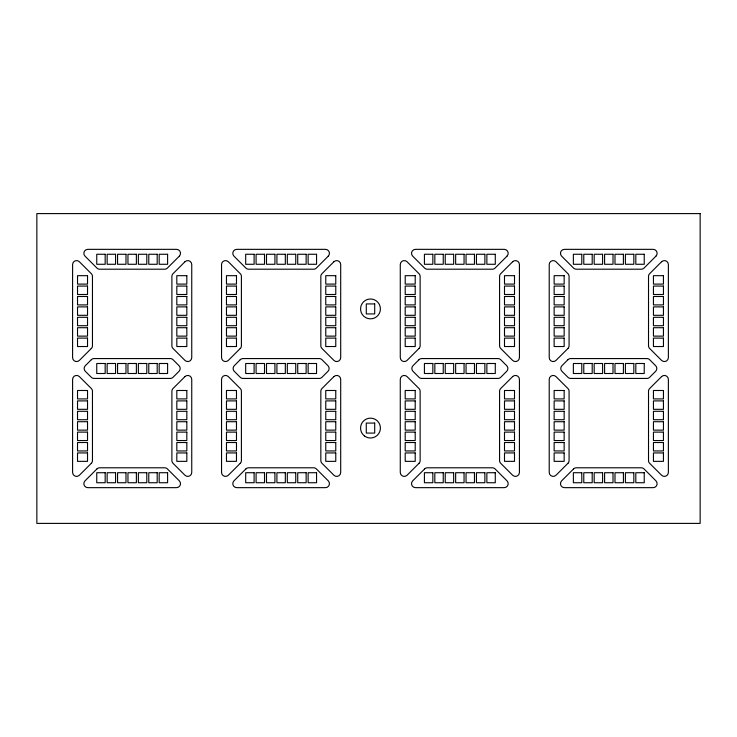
<?xml version="1.0" encoding="UTF-8"?>
<svg xmlns="http://www.w3.org/2000/svg" width="737" height="737" viewBox="0 0 737 737"><rect width="100%" height="100%" fill="white"/><g stroke="black" fill="none" stroke-linecap="round" stroke-linejoin="round"><path stroke-width="1.11" d="M179.358 256.126L167.437 268.038A3.971 3.971 0 0 1 164.627 269.208L99.716 269.208A3.971 3.971 0 0 1 96.906 268.038L84.995 256.126A3.971 3.971 0 0 1 87.804 249.346L176.548 249.346A3.971 3.971 0 0 1 179.358 256.126M91.296 348.5L79.375 360.411A3.971 3.971 0 0 1 72.594 357.611L72.594 264.546A3.971 3.971 0 0 1 79.375 261.746L91.296 273.657A3.971 3.971 0 0 1 92.457 276.467L92.457 345.69A3.971 3.971 0 0 1 91.296 348.5M185.005 261.709L173.057 273.657A3.971 3.971 0 0 0 171.896 276.467L171.896 345.69A3.971 3.971 0 0 0 173.057 348.5L184.969 360.411A3.971 3.971 0 0 0 191.749 357.611L191.749 264.592A3.971 3.971 0 0 0 185.005 261.709M91.296 359.73L85.335 365.69A3.971 3.971 0 0 0 85.335 371.31L91.296 377.27A3.971 3.971 0 0 0 94.106 378.431L170.247 378.431A3.971 3.971 0 0 0 173.057 377.27L179.017 371.31A3.971 3.971 0 0 0 179.017 365.69L173.057 359.73A3.971 3.971 0 0 0 170.247 358.569L94.106 358.569A3.971 3.971 0 0 0 91.296 359.73M91.296 463.343L79.375 475.254A3.971 3.971 0 0 1 72.594 472.454L72.594 379.389A3.971 3.971 0 0 1 79.375 376.589L91.296 388.5A3.971 3.971 0 0 1 92.457 391.31L92.457 460.533A3.971 3.971 0 0 1 91.296 463.343M184.969 376.589L173.057 388.5A3.971 3.971 0 0 0 171.896 391.31L171.896 460.533A3.971 3.971 0 0 0 173.057 463.343L184.969 475.254A3.971 3.971 0 0 0 191.749 472.454L191.749 379.389A3.971 3.971 0 0 0 184.969 376.589M96.906 468.962L84.995 480.874A3.971 3.971 0 0 0 87.804 487.654L176.548 487.654A3.971 3.971 0 0 0 179.358 480.874L167.437 468.962A3.971 3.971 0 0 0 164.627 467.792L99.716 467.792A3.971 3.971 0 0 0 96.906 468.962M328.297 256.126L316.385 268.038A3.971 3.971 0 0 1 313.575 269.208L248.664 269.208A3.971 3.971 0 0 1 245.854 268.038L233.942 256.126A3.971 3.971 0 0 1 236.743 249.346L325.487 249.346A3.971 3.971 0 0 1 328.297 256.126M240.234 348.5L228.323 360.411A3.971 3.971 0 0 1 221.542 357.611L221.542 264.546A3.971 3.971 0 0 1 228.323 261.746L240.234 273.657A3.971 3.971 0 0 1 241.404 276.467L241.404 345.69A3.971 3.971 0 0 1 240.234 348.5M333.944 261.709L322.005 273.657A3.971 3.971 0 0 0 320.835 276.467L320.835 345.69A3.971 3.971 0 0 0 322.005 348.5L333.916 360.411A3.971 3.971 0 0 0 340.697 357.611L340.697 264.592A3.971 3.971 0 0 0 333.944 261.709M240.234 359.73L234.283 365.69A3.971 3.971 0 0 0 234.283 371.31L240.234 377.27A3.971 3.971 0 0 0 243.044 378.431L319.195 378.431A3.971 3.971 0 0 0 322.005 377.27L327.956 371.31A3.971 3.971 0 0 0 327.956 365.69L322.005 359.73A3.971 3.971 0 0 0 319.195 358.569L243.044 358.569A3.971 3.971 0 0 0 240.234 359.73M240.234 463.343L228.323 475.254A3.971 3.971 0 0 1 221.542 472.454L221.542 379.389A3.971 3.971 0 0 1 228.323 376.589L240.234 388.5A3.971 3.971 0 0 1 241.404 391.31L241.404 460.533A3.971 3.971 0 0 1 240.234 463.343M333.916 376.589L322.005 388.5A3.971 3.971 0 0 0 320.835 391.31L320.835 460.533A3.971 3.971 0 0 0 322.005 463.343L333.916 475.254A3.971 3.971 0 0 0 340.697 472.454L340.697 379.389A3.971 3.971 0 0 0 333.916 376.589M245.854 468.962L233.942 480.874A3.971 3.971 0 0 0 236.743 487.654L325.487 487.654A3.971 3.971 0 0 0 328.297 480.874L316.385 468.962A3.971 3.971 0 0 0 313.575 467.792L248.664 467.792A3.971 3.971 0 0 0 245.854 468.962M507.038 256.126L495.117 268.038A3.971 3.971 0 0 1 492.307 269.208L427.396 269.208A3.971 3.971 0 0 1 424.586 268.038L412.674 256.126A3.971 3.971 0 0 1 415.484 249.346L504.228 249.346A3.971 3.971 0 0 1 507.038 256.126M418.975 348.5L407.054 360.411A3.971 3.971 0 0 1 400.274 357.611L400.274 264.546A3.971 3.971 0 0 1 407.054 261.746L418.975 273.657A3.971 3.971 0 0 1 420.136 276.467L420.136 345.69A3.971 3.971 0 0 1 418.975 348.5M512.685 261.709L500.736 273.657A3.971 3.971 0 0 0 499.575 276.467L499.575 345.69A3.971 3.971 0 0 0 500.736 348.5L512.648 360.411A3.971 3.971 0 0 0 519.428 357.611L519.428 264.592A3.971 3.971 0 0 0 512.685 261.709M418.975 359.73L413.015 365.69A3.971 3.971 0 0 0 413.015 371.31L418.975 377.27A3.971 3.971 0 0 0 421.776 378.431L497.926 378.431A3.971 3.971 0 0 0 500.736 377.27L506.697 371.31A3.971 3.971 0 0 0 506.697 365.69L500.736 359.73A3.971 3.971 0 0 0 497.926 358.569L421.776 358.569A3.971 3.971 0 0 0 418.975 359.73M418.975 463.343L407.054 475.254A3.971 3.971 0 0 1 400.274 472.454L400.274 379.389A3.971 3.971 0 0 1 407.054 376.589L418.975 388.5A3.971 3.971 0 0 1 420.136 391.31L420.136 460.533A3.971 3.971 0 0 1 418.975 463.343M512.648 376.589L500.736 388.5A3.971 3.971 0 0 0 499.575 391.31L499.575 460.533A3.971 3.971 0 0 0 500.736 463.343L512.648 475.254A3.971 3.971 0 0 0 519.428 472.454L519.428 379.389A3.971 3.971 0 0 0 512.648 376.589M424.586 468.962L412.674 480.874A3.971 3.971 0 0 0 415.484 487.654L504.228 487.654A3.971 3.971 0 0 0 507.038 480.874L495.117 468.962A3.971 3.971 0 0 0 492.307 467.792L427.396 467.792A3.971 3.971 0 0 0 424.586 468.962M655.976 256.126L644.064 268.038A3.971 3.971 0 0 1 641.254 269.208L576.343 269.208A3.971 3.971 0 0 1 573.533 268.038L561.612 256.126A3.971 3.971 0 0 1 564.422 249.346L653.166 249.346A3.971 3.971 0 0 1 655.976 256.126M567.914 348.5L556.002 360.411A3.971 3.971 0 0 1 549.222 357.611L549.222 264.546A3.971 3.971 0 0 1 556.002 261.746L567.914 273.657A3.971 3.971 0 0 1 569.075 276.467L569.075 345.69A3.971 3.971 0 0 1 567.914 348.5M661.623 261.709L649.675 273.657A3.971 3.971 0 0 0 648.514 276.467L648.514 345.69A3.971 3.971 0 0 0 649.675 348.5L661.596 360.411A3.971 3.971 0 0 0 668.376 357.611L668.376 264.592A3.971 3.971 0 0 0 661.623 261.709M567.914 359.73L561.953 365.69A3.971 3.971 0 0 0 561.953 371.31L567.914 377.27A3.971 3.971 0 0 0 570.724 378.431L646.874 378.431A3.971 3.971 0 0 0 649.675 377.27L655.635 371.31A3.971 3.971 0 0 0 655.635 365.69L649.675 359.73A3.971 3.971 0 0 0 646.874 358.569L570.724 358.569A3.971 3.971 0 0 0 567.914 359.73M567.914 463.343L556.002 475.254A3.971 3.971 0 0 1 549.222 472.454L549.222 379.389A3.971 3.971 0 0 1 556.002 376.589L567.914 388.5A3.971 3.971 0 0 1 569.075 391.31L569.075 460.533A3.971 3.971 0 0 1 567.914 463.343M661.596 376.589L649.675 388.5A3.971 3.971 0 0 0 648.514 391.31L648.514 460.533A3.971 3.971 0 0 0 649.675 463.343L661.596 475.254A3.971 3.971 0 0 0 668.376 472.454L668.376 379.389A3.971 3.971 0 0 0 661.596 376.589M573.533 468.962L561.612 480.874A3.971 3.971 0 0 0 564.422 487.654L653.166 487.654A3.971 3.971 0 0 0 655.976 480.874L644.064 468.962A3.971 3.971 0 0 0 641.254 467.792L576.343 467.792A3.971 3.971 0 0 0 573.533 468.962M700.15 213.601L36.85 213.601L36.85 523.399L700.15 523.399L700.15 213.601M105.17 254.265L96.75 254.265L96.75 264.279L105.17 264.279L105.17 254.265M115.571 254.265L107.151 254.265L107.151 264.279L115.571 264.279L115.571 254.265M125.981 254.265L117.561 254.265L117.561 264.279L125.981 264.279L125.981 254.265M136.382 254.265L127.962 254.265L127.962 264.279L136.382 264.279L136.382 254.265M146.792 254.265L138.372 254.265L138.372 264.279L146.792 264.279L146.792 254.265M157.193 254.265L148.773 254.265L148.773 264.279L157.193 264.279L157.193 254.265M167.603 254.265L159.183 254.265L159.183 264.279L167.603 264.279L167.603 254.265M254.108 254.265L245.688 254.265L245.688 264.279L254.108 264.279L254.108 254.265M264.519 254.265L256.098 254.265L256.098 264.279L264.519 264.279L264.519 254.265M274.919 254.265L266.499 254.265L266.499 264.279L274.919 264.279L274.919 254.265M285.33 254.265L276.909 254.265L276.909 264.279L285.33 264.279L285.33 254.265M295.74 254.265L287.319 254.265L287.319 264.279L295.74 264.279L295.74 254.265M306.141 254.265L297.72 254.265L297.72 264.279L306.141 264.279L306.141 254.265M316.551 254.265L308.13 254.265L308.13 264.279L316.551 264.279L316.551 254.265M432.84 254.265L424.42 254.265L424.42 264.279L432.84 264.279L432.84 254.265M443.25 254.265L434.83 254.265L434.83 264.279L443.25 264.279L443.25 254.265M453.66 254.265L445.24 254.265L445.24 264.279L453.66 264.279L453.66 254.265M464.061 254.265L455.641 254.265L455.641 264.279L464.061 264.279L464.061 254.265M474.471 254.265L466.051 254.265L466.051 264.279L474.471 264.279L474.471 254.265M484.872 254.265L476.452 254.265L476.452 264.279L484.872 264.279L484.872 254.265M495.282 254.265L486.862 254.265L486.862 264.279L495.282 264.279L495.282 254.265M581.788 254.265L573.368 254.265L573.368 264.279L581.788 264.279L581.788 254.265M592.198 254.265L583.778 254.265L583.778 264.279L592.198 264.279L592.198 254.265M602.599 254.265L594.179 254.265L594.179 264.279L602.599 264.279L602.599 254.265M613.009 254.265L604.589 254.265L604.589 264.279L613.009 264.279L613.009 254.265M623.41 254.265L614.99 254.265L614.99 264.279L623.41 264.279L623.41 254.265M633.82 254.265L625.4 254.265L625.4 264.279L633.82 264.279L633.82 254.265M644.23 254.265L635.81 254.265L635.81 264.279L644.23 264.279L644.23 254.265M87.528 275.675L77.523 275.675L77.523 284.095L87.528 284.095L87.528 275.675M186.83 275.675L176.816 275.675L176.816 284.095L186.83 284.095L186.83 275.675M236.476 275.675L226.471 275.675L226.471 284.095L236.476 284.095L236.476 275.675M335.768 275.675L325.763 275.675L325.763 284.095L335.768 284.095L335.768 275.675M415.207 275.675L405.203 275.675L405.203 284.095L415.207 284.095L415.207 275.675M514.509 275.675L504.495 275.675L504.495 284.095L514.509 284.095L514.509 275.675M564.155 275.675L554.141 275.675L554.141 284.095L564.155 284.095L564.155 275.675M663.447 275.675L653.443 275.675L653.443 284.095L663.447 284.095L663.447 275.675M87.528 286.076L77.523 286.076L77.523 294.496L87.528 294.496L87.528 286.076M186.83 286.076L176.816 286.076L176.816 294.496L186.83 294.496L186.83 286.076M236.476 286.076L226.471 286.076L226.471 294.496L236.476 294.496L236.476 286.076M335.768 286.076L325.763 286.076L325.763 294.496L335.768 294.496L335.768 286.076M415.207 286.076L405.203 286.076L405.203 294.496L415.207 294.496L415.207 286.076M514.509 286.076L504.495 286.076L504.495 294.496L514.509 294.496L514.509 286.076M564.155 286.076L554.141 286.076L554.141 294.496L564.155 294.496L564.155 286.076M663.447 286.076L653.443 286.076L653.443 294.496L663.447 294.496L663.447 286.076M87.528 296.486L77.523 296.486L77.523 304.906L87.528 304.906L87.528 296.486M186.83 296.486L176.816 296.486L176.816 304.906L186.83 304.906L186.83 296.486M236.476 296.486L226.471 296.486L226.471 304.906L236.476 304.906L236.476 296.486M335.768 296.486L325.763 296.486L325.763 304.906L335.768 304.906L335.768 296.486M415.207 296.486L405.203 296.486L405.203 304.906L415.207 304.906L415.207 296.486M514.509 296.486L504.495 296.486L504.495 304.906L514.509 304.906L514.509 296.486M564.155 296.486L554.141 296.486L554.141 304.906L564.155 304.906L564.155 296.486M663.447 296.486L653.443 296.486L653.443 304.906L663.447 304.906L663.447 296.486M374.7 303.92L366.28 303.92L366.28 313.925L374.7 313.925L374.7 303.92M87.528 306.887L77.523 306.887L77.523 315.307L87.528 315.307L87.528 306.887M186.83 306.887L176.816 306.887L176.816 315.307L186.83 315.307L186.83 306.887M236.476 306.887L226.471 306.887L226.471 315.307L236.476 315.307L236.476 306.887M335.768 306.887L325.763 306.887L325.763 315.307L335.768 315.307L335.768 306.887M415.207 306.887L405.203 306.887L405.203 315.307L415.207 315.307L415.207 306.887M514.509 306.887L504.495 306.887L504.495 315.307L514.509 315.307L514.509 306.887M564.155 306.887L554.141 306.887L554.141 315.307L564.155 315.307L564.155 306.887M663.447 306.887L653.443 306.887L653.443 315.307L663.447 315.307L663.447 306.887M87.528 317.297L77.523 317.297L77.523 325.717L87.528 325.717L87.528 317.297M186.83 317.297L176.816 317.297L176.816 325.717L186.83 325.717L186.83 317.297M236.476 317.297L226.471 317.297L226.471 325.717L236.476 325.717L236.476 317.297M335.768 317.297L325.763 317.297L325.763 325.717L335.768 325.717L335.768 317.297M415.207 317.297L405.203 317.297L405.203 325.717L415.207 325.717L415.207 317.297M514.509 317.297L504.495 317.297L504.495 325.717L514.509 325.717L514.509 317.297M564.155 317.297L554.141 317.297L554.141 325.717L564.155 325.717L564.155 317.297M663.447 317.297L653.443 317.297L653.443 325.717L663.447 325.717L663.447 317.297M87.528 327.707L77.523 327.707L77.523 336.127L87.528 336.127L87.528 327.707M186.83 327.707L176.816 327.707L176.816 336.127L186.83 336.127L186.83 327.707M236.476 327.707L226.471 327.707L226.471 336.127L236.476 336.127L236.476 327.707M335.768 327.707L325.763 327.707L325.763 336.127L335.768 336.127L335.768 327.707M415.207 327.707L405.203 327.707L405.203 336.127L415.207 336.127L415.207 327.707M514.509 327.707L504.495 327.707L504.495 336.127L514.509 336.127L514.509 327.707M564.155 327.707L554.141 327.707L554.141 336.127L564.155 336.127L564.155 327.707M663.447 327.707L653.443 327.707L653.443 336.127L663.447 336.127L663.447 327.707M87.528 338.108L77.523 338.108L77.523 346.528L87.528 346.528L87.528 338.108M186.83 338.108L176.816 338.108L176.816 346.528L186.83 346.528L186.83 338.108M236.476 338.108L226.471 338.108L226.471 346.528L236.476 346.528L236.476 338.108M335.768 338.108L325.763 338.108L325.763 346.528L335.768 346.528L335.768 338.108M415.207 338.108L405.203 338.108L405.203 346.528L415.207 346.528L415.207 338.108M514.509 338.108L504.495 338.108L504.495 346.528L514.509 346.528L514.509 338.108M564.155 338.108L554.141 338.108L554.141 346.528L564.155 346.528L564.155 338.108M663.447 338.108L653.443 338.108L653.443 346.528L663.447 346.528L663.447 338.108M105.17 363.498L96.75 363.498L96.75 373.502L105.17 373.502L105.17 363.498M115.571 363.498L107.151 363.498L107.151 373.502L115.571 373.502L115.571 363.498M125.981 363.498L117.561 363.498L117.561 373.502L125.981 373.502L125.981 363.498M136.382 363.498L127.962 363.498L127.962 373.502L136.382 373.502L136.382 363.498M146.792 363.498L138.372 363.498L138.372 373.502L146.792 373.502L146.792 363.498M157.193 363.498L148.773 363.498L148.773 373.502L157.193 373.502L157.193 363.498M167.603 363.498L159.183 363.498L159.183 373.502L167.603 373.502L167.603 363.498M254.108 363.498L245.688 363.498L245.688 373.502L254.108 373.502L254.108 363.498M264.519 363.498L256.098 363.498L256.098 373.502L264.519 373.502L264.519 363.498M274.919 363.498L266.499 363.498L266.499 373.502L274.919 373.502L274.919 363.498M285.33 363.498L276.909 363.498L276.909 373.502L285.33 373.502L285.33 363.498M295.74 363.498L287.319 363.498L287.319 373.502L295.74 373.502L295.74 363.498M306.141 363.498L297.72 363.498L297.72 373.502L306.141 373.502L306.141 363.498M316.551 363.498L308.13 363.498L308.13 373.502L316.551 373.502L316.551 363.498M432.84 363.498L424.42 363.498L424.42 373.502L432.84 373.502L432.84 363.498M443.25 363.498L434.83 363.498L434.83 373.502L443.25 373.502L443.25 363.498M453.66 363.498L445.24 363.498L445.24 373.502L453.66 373.502L453.66 363.498M464.061 363.498L455.641 363.498L455.641 373.502L464.061 373.502L464.061 363.498M474.471 363.498L466.051 363.498L466.051 373.502L474.471 373.502L474.471 363.498M484.872 363.498L476.452 363.498L476.452 373.502L484.872 373.502L484.872 363.498M495.282 363.498L486.862 363.498L486.862 373.502L495.282 373.502L495.282 363.498M581.788 363.498L573.368 363.498L573.368 373.502L581.788 373.502L581.788 363.498M592.198 363.498L583.778 363.498L583.778 373.502L592.198 373.502L592.198 363.498M602.599 363.498L594.179 363.498L594.179 373.502L602.599 373.502L602.599 363.498M613.009 363.498L604.589 363.498L604.589 373.502L613.009 373.502L613.009 363.498M623.41 363.498L614.99 363.498L614.99 373.502L623.41 373.502L623.41 363.498M633.82 363.498L625.4 363.498L625.4 373.502L633.82 373.502L633.82 363.498M644.23 363.498L635.81 363.498L635.81 373.502L644.23 373.502L644.23 363.498M87.528 390.49L77.523 390.49L77.523 398.91L87.528 398.91L87.528 390.49M186.83 390.49L176.816 390.49L176.816 398.91L186.83 398.91L186.83 390.49M236.476 390.49L226.471 390.49L226.471 398.91L236.476 398.91L236.476 390.49M335.768 390.49L325.763 390.49L325.763 398.91L335.768 398.91L335.768 390.49M415.207 390.49L405.203 390.49L405.203 398.91L415.207 398.91L415.207 390.49M514.509 390.49L504.495 390.49L504.495 398.91L514.509 398.91L514.509 390.49M564.155 390.49L554.141 390.49L554.141 398.91L564.155 398.91L564.155 390.49M663.447 390.49L653.443 390.49L653.443 398.91L663.447 398.91L663.447 390.49M87.528 400.9L77.523 400.9L77.523 409.321L87.528 409.321L87.528 400.9M186.83 400.9L176.816 400.9L176.816 409.321L186.83 409.321L186.83 400.9M236.476 400.9L226.471 400.9L226.471 409.321L236.476 409.321L236.476 400.9M335.768 400.9L325.763 400.9L325.763 409.321L335.768 409.321L335.768 400.9M415.207 400.9L405.203 400.9L405.203 409.321L415.207 409.321L415.207 400.9M514.509 400.9L504.495 400.9L504.495 409.321L514.509 409.321L514.509 400.9M564.155 400.9L554.141 400.9L554.141 409.321L564.155 409.321L564.155 400.9M663.447 400.9L653.443 400.9L653.443 409.321L663.447 409.321L663.447 400.9M87.528 411.301L77.523 411.301L77.523 419.722L87.528 419.722L87.528 411.301M186.83 411.301L176.816 411.301L176.816 419.722L186.83 419.722L186.83 411.301M236.476 411.301L226.471 411.301L226.471 419.722L236.476 419.722L236.476 411.301M335.768 411.301L325.763 411.301L325.763 419.722L335.768 419.722L335.768 411.301M415.207 411.301L405.203 411.301L405.203 419.722L415.207 419.722L415.207 411.301M514.509 411.301L504.495 411.301L504.495 419.722L514.509 419.722L514.509 411.301M564.155 411.301L554.141 411.301L554.141 419.722L564.155 419.722L564.155 411.301M663.447 411.301L653.443 411.301L653.443 419.722L663.447 419.722L663.447 411.301M87.528 421.711L77.523 421.711L77.523 430.132L87.528 430.132L87.528 421.711M186.83 421.711L176.816 421.711L176.816 430.132L186.83 430.132L186.83 421.711M236.476 421.711L226.471 421.711L226.471 430.132L236.476 430.132L236.476 421.711M335.768 421.711L325.763 421.711L325.763 430.132L335.768 430.132L335.768 421.711M415.207 421.711L405.203 421.711L405.203 430.132L415.207 430.132L415.207 421.711M514.509 421.711L504.495 421.711L504.495 430.132L514.509 430.132L514.509 421.711M564.155 421.711L554.141 421.711L554.141 430.132L564.155 430.132L564.155 421.711M663.447 421.711L653.443 421.711L653.443 430.132L663.447 430.132L663.447 421.711M374.7 423.075L366.28 423.075L366.28 433.08L374.7 433.08L374.7 423.075M87.528 432.122L77.523 432.122L77.523 440.542L87.528 440.542L87.528 432.122M186.83 432.122L176.816 432.122L176.816 440.542L186.83 440.542L186.83 432.122M236.476 432.122L226.471 432.122L226.471 440.542L236.476 440.542L236.476 432.122M335.768 432.122L325.763 432.122L325.763 440.542L335.768 440.542L335.768 432.122M415.207 432.122L405.203 432.122L405.203 440.542L415.207 440.542L415.207 432.122M514.509 432.122L504.495 432.122L504.495 440.542L514.509 440.542L514.509 432.122M564.155 432.122L554.141 432.122L554.141 440.542L564.155 440.542L564.155 432.122M663.447 432.122L653.443 432.122L653.443 440.542L663.447 440.542L663.447 432.122M87.528 442.522L77.523 442.522L77.523 450.943L87.528 450.943L87.528 442.522M186.83 442.522L176.816 442.522L176.816 450.943L186.83 450.943L186.83 442.522M236.476 442.522L226.471 442.522L226.471 450.943L236.476 450.943L236.476 442.522M335.768 442.522L325.763 442.522L325.763 450.943L335.768 450.943L335.768 442.522M415.207 442.522L405.203 442.522L405.203 450.943L415.207 450.943L415.207 442.522M514.509 442.522L504.495 442.522L504.495 450.943L514.509 450.943L514.509 442.522M564.155 442.522L554.141 442.522L554.141 450.943L564.155 450.943L564.155 442.522M663.447 442.522L653.443 442.522L653.443 450.943L663.447 450.943L663.447 442.522M87.528 452.933L77.523 452.933L77.523 461.353L87.528 461.353L87.528 452.933M186.83 452.933L176.816 452.933L176.816 461.353L186.83 461.353L186.83 452.933M236.476 452.933L226.471 452.933L226.471 461.353L236.476 461.353L236.476 452.933M335.768 452.933L325.763 452.933L325.763 461.353L335.768 461.353L335.768 452.933M415.207 452.933L405.203 452.933L405.203 461.353L415.207 461.353L415.207 452.933M514.509 452.933L504.495 452.933L504.495 461.353L514.509 461.353L514.509 452.933M564.155 452.933L554.141 452.933L554.141 461.353L564.155 461.353L564.155 452.933M663.447 452.933L653.443 452.933L653.443 461.353L663.447 461.353L663.447 452.933M105.17 472.721L96.75 472.721L96.75 482.735L105.17 482.735L105.17 472.721M115.571 472.721L107.151 472.721L107.151 482.735L115.571 482.735L115.571 472.721M125.981 472.721L117.561 472.721L117.561 482.735L125.981 482.735L125.981 472.721M136.382 472.721L127.962 472.721L127.962 482.735L136.382 482.735L136.382 472.721M146.792 472.721L138.372 472.721L138.372 482.735L146.792 482.735L146.792 472.721M157.193 472.721L148.773 472.721L148.773 482.735L157.193 482.735L157.193 472.721M167.603 472.721L159.183 472.721L159.183 482.735L167.603 482.735L167.603 472.721M254.108 472.721L245.688 472.721L245.688 482.735L254.108 482.735L254.108 472.721M264.519 472.721L256.098 472.721L256.098 482.735L264.519 482.735L264.519 472.721M274.919 472.721L266.499 472.721L266.499 482.735L274.919 482.735L274.919 472.721M285.33 472.721L276.909 472.721L276.909 482.735L285.33 482.735L285.33 472.721M295.74 472.721L287.319 472.721L287.319 482.735L295.74 482.735L295.74 472.721M306.141 472.721L297.72 472.721L297.72 482.735L306.141 482.735L306.141 472.721M316.551 472.721L308.13 472.721L308.13 482.735L316.551 482.735L316.551 472.721M432.84 472.721L424.42 472.721L424.42 482.735L432.84 482.735L432.84 472.721M443.25 472.721L434.83 472.721L434.83 482.735L443.25 482.735L443.25 472.721M453.66 472.721L445.24 472.721L445.24 482.735L453.66 482.735L453.66 472.721M464.061 472.721L455.641 472.721L455.641 482.735L464.061 482.735L464.061 472.721M474.471 472.721L466.051 472.721L466.051 482.735L474.471 482.735L474.471 472.721M484.872 472.721L476.452 472.721L476.452 482.735L484.872 482.735L484.872 472.721M495.282 472.721L486.862 472.721L486.862 482.735L495.282 482.735L495.282 472.721M581.788 472.721L573.368 472.721L573.368 482.735L581.788 482.735L581.788 472.721M592.198 472.721L583.778 472.721L583.778 482.735L592.198 482.735L592.198 472.721M602.599 472.721L594.179 472.721L594.179 482.735L602.599 482.735L602.599 472.721M613.009 472.721L604.589 472.721L604.589 482.735L613.009 482.735L613.009 472.721M623.41 472.721L614.99 472.721L614.99 482.735L623.41 482.735L623.41 472.721M633.82 472.721L625.4 472.721L625.4 482.735L633.82 482.735L633.82 472.721M644.23 472.721L635.81 472.721L635.81 482.735L644.23 482.735L644.23 472.721M365.524 317.518A9.931 9.931 0 0 0 380.412 308.923A9.931 9.931 0 0 0 365.524 300.318A9.931 9.931 0 0 0 365.524 317.518M364.437 435.954A9.931 9.931 0 0 0 380.329 429.376A9.931 9.931 0 0 0 366.685 418.902A9.931 9.931 0 0 0 364.437 435.954"/></g></svg>
